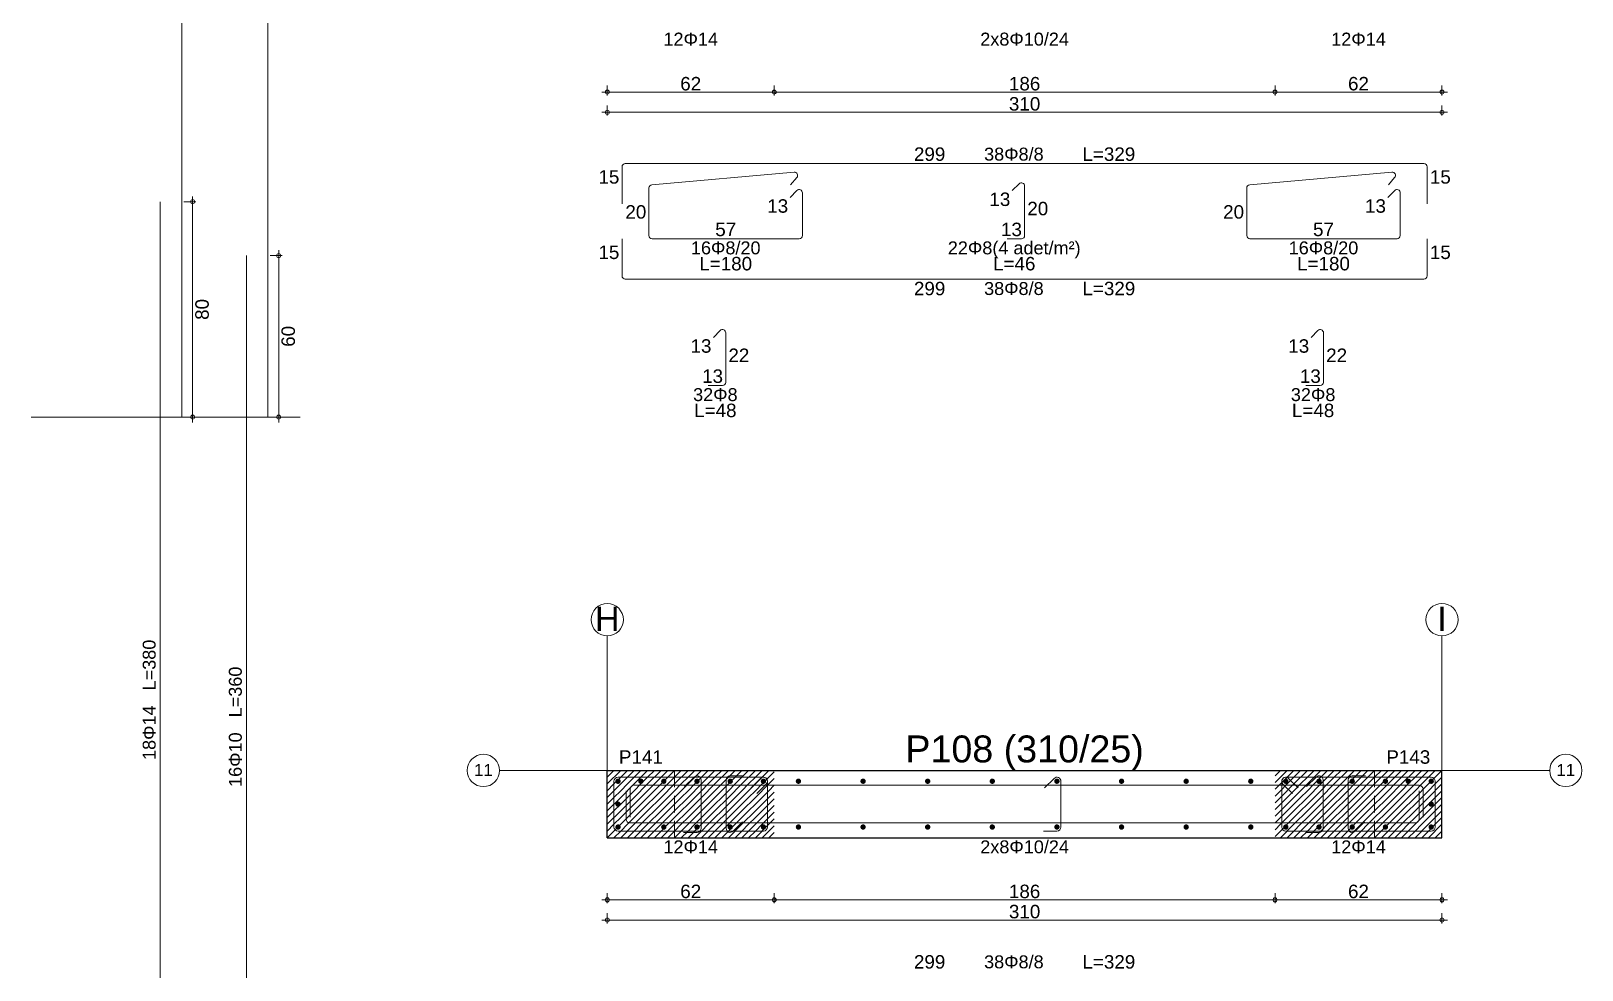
# Model space of a CAD drawing. Header units: millimetres. Extents: x 2232 to 85269, y -3593 to 5869.
# Drawn here: x 75231 to 76095, y -279 to 244 of the extents above; entities that cross this region are included whole.
import ezdxf

# ---------------------------------------------------------------- set-up
doc = ezdxf.new("R2010")
doc.units = ezdxf.units.MM
doc.linetypes.add('CENTER2', pattern=[112.5, 75, -12.5, 12.5, -12.5])
doc.linetypes.add('HIDDEN4', pattern=[9.375, 6.25, -3.125])
for name, color, linetype in [('Donatı Topl. Uzun. Yazısı', 7, 'Continuous'), ('Donatı Uz. Yazısı', 7, 'Continuous'), ('Donatı Yazısı', 7, 'Continuous'), ('Donatı Çizgisi', 7, 'Continuous'), ('Panel', 7, 'Continuous'), ('Standart', 7, 'Continuous'), ('Ölçülendirme', 7, 'Continuous')]:
    doc.layers.add(name, color=color, linetype=linetype)
doc.styles.add('arial_1_18', font='arial.ttf', dxfattribs={"height": 0.2})

# ---------------------------------------------------------------- blocks, each defined once
blk = doc.blocks.new('IDE824Entity7256')
at = {"layer": 'Donatı Çizgisi', "linetype": 'Continuous', "lineweight": 5}
h = blk.add_hatch(color=5, dxfattribs=at)
edge = h.paths.add_edge_path(flags=0)
edge.add_arc((7059.99, 1110), 1, 0, 360)
h = blk.add_hatch(color=5, dxfattribs=at)
edge = h.paths.add_edge_path(flags=0)
edge.add_arc((7068.49, 1110), 1, 0, 360)
h = blk.add_hatch(color=5, dxfattribs=at)
edge = h.paths.add_edge_path(flags=0)
edge.add_arc((7076.99, 1110), 1, 0, 360)
h = blk.add_hatch(color=5, dxfattribs=at)
edge = h.paths.add_edge_path(flags=0)
edge.add_arc((7089.32, 1110), 1, 0, 360)
h = blk.add_hatch(color=5, dxfattribs=at)
edge = h.paths.add_edge_path(flags=0)
edge.add_arc((7101.65, 1110), 1, 0, 360)
h = blk.add_hatch(color=5, dxfattribs=at)
edge = h.paths.add_edge_path(flags=0)
edge.add_arc((7113.99, 1110), 1, 0, 360)
h = blk.add_hatch(color=5, dxfattribs=at)
edge = h.paths.add_edge_path(flags=0)
edge.add_arc((7126.99, 1110), 1, 0, 360)
h = blk.add_hatch(color=5, dxfattribs=at)
edge = h.paths.add_edge_path(flags=0)
edge.add_arc((7150.99, 1110), 1, 0, 360)
h = blk.add_hatch(color=5, dxfattribs=at)
edge = h.paths.add_edge_path(flags=0)
edge.add_arc((7174.99, 1110), 1, 0, 360)
h = blk.add_hatch(color=5, dxfattribs=at)
edge = h.paths.add_edge_path(flags=0)
edge.add_arc((7198.99, 1110), 1, 0, 360)
h = blk.add_hatch(color=5, dxfattribs=at)
edge = h.paths.add_edge_path(flags=0)
edge.add_arc((7222.99, 1110), 1, 0, 360)
h = blk.add_hatch(color=5, dxfattribs=at)
edge = h.paths.add_edge_path(flags=0)
edge.add_arc((7246.99, 1110), 1, 0, 360)
h = blk.add_hatch(color=5, dxfattribs=at)
edge = h.paths.add_edge_path(flags=0)
edge.add_arc((7270.99, 1110), 1, 0, 360)
h = blk.add_hatch(color=5, dxfattribs=at)
edge = h.paths.add_edge_path(flags=0)
edge.add_arc((7294.99, 1110), 1, 0, 360)
h = blk.add_hatch(color=5, dxfattribs=at)
edge = h.paths.add_edge_path(flags=0)
edge.add_arc((7307.99, 1110), 1, 0, 360)
h = blk.add_hatch(color=5, dxfattribs=at)
edge = h.paths.add_edge_path(flags=0)
edge.add_arc((7320.32, 1110), 1, 0, 360)
h = blk.add_hatch(color=5, dxfattribs=at)
edge = h.paths.add_edge_path(flags=0)
edge.add_arc((7332.65, 1110), 1, 0, 360)
h = blk.add_hatch(color=5, dxfattribs=at)
edge = h.paths.add_edge_path(flags=0)
edge.add_arc((7344.99, 1110), 1, 0, 360)
h = blk.add_hatch(color=5, dxfattribs=at)
edge = h.paths.add_edge_path(flags=0)
edge.add_arc((7353.49, 1110), 1, 0, 360)
h = blk.add_hatch(color=5, dxfattribs=at)
edge = h.paths.add_edge_path(flags=0)
edge.add_arc((7361.99, 1110), 1, 0, 360)
h = blk.add_hatch(color=5, dxfattribs=at)
edge = h.paths.add_edge_path(flags=0)
edge.add_arc((7059.99, 1101.5), 1, 0, 360)
h = blk.add_hatch(color=5, dxfattribs=at)
edge = h.paths.add_edge_path(flags=0)
edge.add_arc((7361.99, 1101.5), 1, 0, 360)
h = blk.add_hatch(color=5, dxfattribs=at)
edge = h.paths.add_edge_path(flags=0)
edge.add_arc((7059.99, 1093), 1, 0, 360)
h = blk.add_hatch(color=5, dxfattribs=at)
edge = h.paths.add_edge_path(flags=0)
edge.add_arc((7076.99, 1093), 1, 0, 360)
h = blk.add_hatch(color=5, dxfattribs=at)
edge = h.paths.add_edge_path(flags=0)
edge.add_arc((7089.32, 1093), 1, 0, 360)
h = blk.add_hatch(color=5, dxfattribs=at)
edge = h.paths.add_edge_path(flags=0)
edge.add_arc((7101.65, 1093), 1, 0, 360)
h = blk.add_hatch(color=5, dxfattribs=at)
edge = h.paths.add_edge_path(flags=0)
edge.add_arc((7113.99, 1093), 1, 0, 360)
h = blk.add_hatch(color=5, dxfattribs=at)
edge = h.paths.add_edge_path(flags=0)
edge.add_arc((7126.99, 1093), 1, 0, 360)
h = blk.add_hatch(color=5, dxfattribs=at)
edge = h.paths.add_edge_path(flags=0)
edge.add_arc((7150.99, 1093), 1, 0, 360)
h = blk.add_hatch(color=5, dxfattribs=at)
edge = h.paths.add_edge_path(flags=0)
edge.add_arc((7174.99, 1093), 1, 0, 360)
h = blk.add_hatch(color=5, dxfattribs=at)
edge = h.paths.add_edge_path(flags=0)
edge.add_arc((7198.99, 1093), 1, 0, 360)
h = blk.add_hatch(color=5, dxfattribs=at)
edge = h.paths.add_edge_path(flags=0)
edge.add_arc((7222.99, 1093), 1, 0, 360)
h = blk.add_hatch(color=5, dxfattribs=at)
edge = h.paths.add_edge_path(flags=0)
edge.add_arc((7246.99, 1093), 1, 0, 360)
h = blk.add_hatch(color=5, dxfattribs=at)
edge = h.paths.add_edge_path(flags=0)
edge.add_arc((7270.99, 1093), 1, 0, 360)
h = blk.add_hatch(color=5, dxfattribs=at)
edge = h.paths.add_edge_path(flags=0)
edge.add_arc((7294.99, 1093), 1, 0, 360)
h = blk.add_hatch(color=5, dxfattribs=at)
edge = h.paths.add_edge_path(flags=0)
edge.add_arc((7307.99, 1093), 1, 0, 360)
h = blk.add_hatch(color=5, dxfattribs=at)
edge = h.paths.add_edge_path(flags=0)
edge.add_arc((7320.32, 1093), 1, 0, 360)
h = blk.add_hatch(color=5, dxfattribs=at)
edge = h.paths.add_edge_path(flags=0)
edge.add_arc((7332.65, 1093), 1, 0, 360)
h = blk.add_hatch(color=5, dxfattribs=at)
edge = h.paths.add_edge_path(flags=0)
edge.add_arc((7344.99, 1093), 1, 0, 360)
h = blk.add_hatch(color=5, dxfattribs=at)
edge = h.paths.add_edge_path(flags=0)
edge.add_arc((7361.99, 1093), 1, 0, 360)
at = {"layer": 'Donatı Çizgisi', "color": 5, "linetype": 'Continuous', "lineweight": 5}
for points in [[(6897.99, 1245.24), (6897.99, 1625.24)], [(6929.99, 1245.24), (6929.99, 1605.24)], [(6889.99, 945.24), (6889.99, 1325.24)], [(6921.99, 945.24), (6921.99, 1305.24)]]:
    blk.add_lwpolyline(points, dxfattribs=at)
at = {"layer": 'Donatı Çizgisi', "color": 1, "linetype": 'Continuous', "lineweight": 5}
for points in [[(7061.49, 1324.46), (7061.49, 1338.26)], [(7062.69, 1339.46), (7359.29, 1339.46)], [(7360.49, 1324.46), (7360.49, 1338.26)], [(7072.58, 1331.56), (7125.38, 1336.19)], [(7124.09, 1331.46), (7126.41, 1334.22)], [(7206.39, 1329.36), (7208.94, 1331.91)], [(7210.99, 1312.66), (7210.99, 1331.06)], [(7294.58, 1331.56), (7347.38, 1336.19)], [(7346.09, 1331.46), (7348.41, 1334.22)], [(7071.49, 1312.66), (7071.49, 1330.36)], [(7123.89, 1326.86), (7126.44, 1329.41)], [(7128.49, 1312.66), (7128.49, 1328.56)], [(7293.49, 1312.66), (7293.49, 1330.36)], [(7345.89, 1326.86), (7348.44, 1329.41)], [(7350.49, 1312.66), (7350.49, 1328.56)], [(7061.49, 1297.66), (7061.49, 1311.46)], [(7072.69, 1311.46), (7127.29, 1311.46)], [(7204.49, 1311.46), (7209.79, 1311.46)], [(7294.69, 1311.46), (7349.29, 1311.46)], [(7360.49, 1297.66), (7360.49, 1311.46)], [(7062.69, 1296.46), (7359.29, 1296.46)], [(7095.39, 1274.86), (7097.94, 1277.41)], [(7099.99, 1258.16), (7099.99, 1276.56)], [(7317.39, 1274.86), (7319.94, 1277.41)], [(7321.99, 1258.16), (7321.99, 1276.56)], [(7093.49, 1256.96), (7098.79, 1256.96)], [(7315.49, 1256.96), (7320.79, 1256.96)], [(7101.65, 1112), (7106.65, 1112)], [(7332.65, 1112), (7337.65, 1112)], [(7058.49, 1093), (7058.49, 1110)], [(7059.99, 1111.5), (7113.99, 1111.5)], [(7062.99, 1096), (7062.99, 1106.4)], [(7064.49, 1096.6), (7064.49, 1107)], [(7065.99, 1108.5), (7357.49, 1108.5)], [(7084.72, 1108.03), (7088.26, 1111.56)], [(7090.82, 1092.5), (7090.82, 1110.5)], [(7100.15, 1092.5), (7100.15, 1110.5)], [(7109.39, 1107.53), (7112.93, 1111.06)], [(7111.51, 1105.4), (7115.05, 1108.94)], [(7115.49, 1093), (7115.49, 1110)], [(7218.39, 1107.53), (7221.93, 1111.06)], [(7224.49, 1093), (7224.49, 1110)], [(7306.49, 1093), (7306.49, 1110)], [(7306.93, 1108.94), (7310.46, 1105.4)], [(7307.99, 1111.5), (7361.99, 1111.5)], [(7312.58, 1107.53), (7309.05, 1111.06)], [(7315.72, 1108.03), (7319.26, 1111.56)], [(7321.82, 1092.5), (7321.82, 1110.5)], [(7331.15, 1092.5), (7331.15, 1110.5)], [(7357.49, 1096), (7357.49, 1106.4)], [(7358.99, 1096.6), (7358.99, 1107)], [(7363.49, 1093), (7363.49, 1110)], [(7064.49, 1094.5), (7355.99, 1094.5)], [(7102.71, 1091.44), (7106.25, 1094.97)], [(7333.71, 1091.44), (7337.25, 1094.97)], [(7059.99, 1091.5), (7113.99, 1091.5)], [(7084.32, 1091), (7089.32, 1091)], [(7217.99, 1091.5), (7222.99, 1091.5)], [(7307.99, 1091.5), (7361.99, 1091.5)], [(7315.32, 1091), (7320.32, 1091)]]:
    blk.add_lwpolyline(points, dxfattribs=at)
for centre, radius, start, end in [((7062.69, 1338.26), 1.2, 90, 180), ((7359.29, 1338.26), 1.2, 0, 90), ((7072.69, 1330.36), 1.2, 95.01311, 180), ((7125.49, 1334.99), 1.2, 320.01311, 95.01311), ((7209.79, 1331.06), 1.2, 0, 135), ((7294.69, 1330.36), 1.2, 95.01311, 180), ((7347.49, 1334.99), 1.2, 320.01311, 95.01311), ((7127.29, 1328.56), 1.2, 0, 135), ((7349.29, 1328.56), 1.2, 0, 135), ((7072.69, 1312.66), 1.2, 180, 270), ((7127.29, 1312.66), 1.2, 270, 0), ((7209.79, 1312.66), 1.2, 270, 0), ((7294.69, 1312.66), 1.2, 180, 270), ((7349.29, 1312.66), 1.2, 270, 0), ((7062.69, 1297.66), 1.2, 180, 270), ((7359.29, 1297.66), 1.2, 270, 0), ((7098.79, 1276.56), 1.2, 0, 135), ((7320.79, 1276.56), 1.2, 0, 135), ((7098.79, 1258.16), 1.2, 270, 0), ((7320.79, 1258.16), 1.2, 270, 0), ((7089.32, 1110.5), 1.5, 0, 135), ((7101.65, 1110.5), 1.5, 90, 180), ((7320.32, 1110.5), 1.5, 0, 135), ((7332.65, 1110.5), 1.5, 90, 180), ((7059.99, 1110), 1.5, 90, 180), ((7065.99, 1107), 1.5, 90, 180), ((7113.99, 1110), 1.5, 0, 135), ((7113.99, 1110), 1.5, 315, 90), ((7222.99, 1110), 1.5, 0, 135), ((7307.99, 1110), 1.5, 90, 225), ((7307.99, 1110), 1.5, 45, 180), ((7357.49, 1107), 1.5, 0, 90), ((7361.99, 1110), 1.5, 0, 90), ((7064.49, 1096), 1.5, 180, 270), ((7355.99, 1096), 1.5, 270, 0), ((7059.99, 1093), 1.5, 180, 270), ((7089.32, 1092.5), 1.5, 270, 0), ((7101.65, 1092.5), 1.5, 180, 315), ((7113.99, 1093), 1.5, 270, 0), ((7222.99, 1093), 1.5, 270, 0), ((7307.99, 1093), 1.5, 180, 270), ((7320.32, 1092.5), 1.5, 270, 0), ((7332.65, 1092.5), 1.5, 180, 315), ((7361.99, 1093), 1.5, 270, 0)]:
    blk.add_arc(centre, radius, start, end, dxfattribs=at)
at = {"layer": 'Panel', "color": 1, "linetype": 'Continuous', "lineweight": 5}
blk.add_lwpolyline([(6841.99, 1245.24), (6941.99, 1245.24)], dxfattribs=at)
at = {"layer": 'Panel', "color": 250, "linetype": 'CENTER2', "lineweight": 5}
for points in [[(7055.99, 1114), (7055.99, 1164)], [(7365.99, 1114), (7365.99, 1164)], [(7015.99, 1114), (7055.99, 1114)], [(7365.99, 1114), (7405.99, 1114)]]:
    blk.add_lwpolyline(points, dxfattribs=at)
at = {"layer": 'Panel', "color": 251, "linetype": 'Continuous', "lineweight": -3}
for points in [[(7055.99, 1109), (7060.99, 1114)], [(7055.99, 1111.5), (7058.49, 1114)], [(7060.99, 1109), (7065.99, 1114)], [(7060.99, 1111.5), (7063.49, 1114)], [(7065.99, 1109), (7070.99, 1114)], [(7065.99, 1111.5), (7068.49, 1114)], [(7070.99, 1109), (7075.99, 1114)], [(7070.99, 1111.5), (7073.49, 1114)], [(7075.99, 1109), (7080.99, 1114)], [(7075.99, 1111.5), (7078.49, 1114)], [(7080.99, 1109), (7085.99, 1114)], [(7080.99, 1111.5), (7083.49, 1114)], [(7085.99, 1109), (7090.99, 1114)], [(7085.99, 1111.5), (7088.49, 1114)], [(7090.99, 1109), (7095.99, 1114)], [(7090.99, 1111.5), (7093.49, 1114)], [(7095.99, 1109), (7100.99, 1114)], [(7095.99, 1111.5), (7098.49, 1114)], [(7100.99, 1109), (7105.99, 1114)], [(7100.99, 1111.5), (7103.49, 1114)], [(7105.99, 1109), (7110.99, 1114)], [(7105.99, 1111.5), (7108.49, 1114)], [(7110.99, 1109), (7115.99, 1114)], [(7110.99, 1111.5), (7113.49, 1114)], [(7115.99, 1111.5), (7117.99, 1113.5)], [(7303.99, 1112), (7305.99, 1114)], [(7305.99, 1109), (7310.99, 1114)], [(7305.99, 1111.5), (7308.49, 1114)], [(7310.99, 1109), (7315.99, 1114)], [(7310.99, 1111.5), (7313.49, 1114)], [(7315.99, 1109), (7320.99, 1114)], [(7315.99, 1111.5), (7318.49, 1114)], [(7320.99, 1109), (7325.99, 1114)], [(7320.99, 1111.5), (7323.49, 1114)], [(7325.99, 1109), (7330.99, 1114)], [(7325.99, 1111.5), (7328.49, 1114)], [(7330.99, 1109), (7335.99, 1114)], [(7330.99, 1111.5), (7333.49, 1114)], [(7335.99, 1109), (7340.99, 1114)], [(7335.99, 1111.5), (7338.49, 1114)], [(7340.99, 1109), (7345.99, 1114)], [(7340.99, 1111.5), (7343.49, 1114)], [(7345.99, 1109), (7350.99, 1114)], [(7345.99, 1111.5), (7348.49, 1114)], [(7350.99, 1109), (7355.99, 1114)], [(7350.99, 1111.5), (7353.49, 1114)], [(7355.99, 1109), (7360.99, 1114)], [(7355.99, 1111.5), (7358.49, 1114)], [(7360.99, 1109), (7365.99, 1114)], [(7360.99, 1111.5), (7363.49, 1114)], [(7055.99, 1104), (7060.99, 1109)], [(7055.99, 1106.5), (7058.49, 1109)], [(7058.49, 1109), (7060.99, 1111.5)], [(7058.49, 1104), (7060.99, 1106.5)], [(7060.99, 1104), (7065.99, 1109)], [(7060.99, 1106.5), (7063.49, 1109)], [(7063.49, 1109), (7065.99, 1111.5)], [(7063.49, 1104), (7065.99, 1106.5)], [(7065.99, 1104), (7070.99, 1109)], [(7065.99, 1106.5), (7068.49, 1109)], [(7068.49, 1109), (7070.99, 1111.5)], [(7068.49, 1104), (7070.99, 1106.5)], [(7070.99, 1104), (7075.99, 1109)], [(7070.99, 1106.5), (7073.49, 1109)], [(7073.49, 1109), (7075.99, 1111.5)], [(7073.49, 1104), (7075.99, 1106.5)], [(7075.99, 1104), (7080.99, 1109)], [(7075.99, 1106.5), (7078.49, 1109)], [(7078.49, 1109), (7080.99, 1111.5)], [(7078.49, 1104), (7080.99, 1106.5)], [(7080.99, 1104), (7085.99, 1109)], [(7080.99, 1106.5), (7083.49, 1109)], [(7083.49, 1109), (7085.99, 1111.5)], [(7083.49, 1104), (7085.99, 1106.5)], [(7085.99, 1104), (7090.99, 1109)], [(7085.99, 1106.5), (7088.49, 1109)], [(7088.49, 1109), (7090.99, 1111.5)], [(7088.49, 1104), (7090.99, 1106.5)], [(7090.99, 1104), (7095.99, 1109)], [(7090.99, 1106.5), (7093.49, 1109)], [(7093.49, 1109), (7095.99, 1111.5)], [(7093.49, 1104), (7095.99, 1106.5)], [(7095.99, 1104), (7100.99, 1109)], [(7095.99, 1106.5), (7098.49, 1109)], [(7098.49, 1109), (7100.99, 1111.5)], [(7098.49, 1104), (7100.99, 1106.5)], [(7100.99, 1104), (7105.99, 1109)], [(7100.99, 1106.5), (7103.49, 1109)], [(7103.49, 1109), (7105.99, 1111.5)], [(7103.49, 1104), (7105.99, 1106.5)], [(7105.99, 1104), (7110.99, 1109)], [(7105.99, 1106.5), (7108.49, 1109)], [(7108.49, 1109), (7110.99, 1111.5)], [(7108.49, 1104), (7110.99, 1106.5)], [(7110.99, 1104), (7115.99, 1109)], [(7110.99, 1106.5), (7113.49, 1109)], [(7113.49, 1109), (7115.99, 1111.5)], [(7113.49, 1104), (7115.99, 1106.5)], [(7115.99, 1109), (7117.99, 1111)], [(7115.99, 1106.5), (7117.99, 1108.5)], [(7115.99, 1104), (7117.99, 1106)], [(7303.99, 1109.5), (7305.99, 1111.5)], [(7303.99, 1107), (7305.99, 1109)], [(7303.99, 1104.5), (7305.99, 1106.5)], [(7305.99, 1104), (7310.99, 1109)], [(7305.99, 1106.5), (7308.49, 1109)], [(7308.49, 1109), (7310.99, 1111.5)], [(7308.49, 1104), (7310.99, 1106.5)], [(7310.99, 1104), (7315.99, 1109)], [(7310.99, 1106.5), (7313.49, 1109)], [(7313.49, 1109), (7315.99, 1111.5)], [(7313.49, 1104), (7315.99, 1106.5)], [(7315.99, 1104), (7320.99, 1109)], [(7315.99, 1106.5), (7318.49, 1109)], [(7318.49, 1109), (7320.99, 1111.5)], [(7318.49, 1104), (7320.99, 1106.5)], [(7320.99, 1104), (7325.99, 1109)], [(7320.99, 1106.5), (7323.49, 1109)], [(7323.49, 1109), (7325.99, 1111.5)], [(7323.49, 1104), (7325.99, 1106.5)], [(7325.99, 1104), (7330.99, 1109)], [(7325.99, 1106.5), (7328.49, 1109)], [(7328.49, 1109), (7330.99, 1111.5)], [(7328.49, 1104), (7330.99, 1106.5)], [(7330.99, 1104), (7335.99, 1109)], [(7330.99, 1106.5), (7333.49, 1109)], [(7333.49, 1109), (7335.99, 1111.5)], [(7333.49, 1104), (7335.99, 1106.5)], [(7335.99, 1104), (7340.99, 1109)], [(7335.99, 1106.5), (7338.49, 1109)], [(7338.49, 1109), (7340.99, 1111.5)], [(7338.49, 1104), (7340.99, 1106.5)], [(7340.99, 1104), (7345.99, 1109)], [(7340.99, 1106.5), (7343.49, 1109)], [(7343.49, 1109), (7345.99, 1111.5)], [(7343.49, 1104), (7345.99, 1106.5)], [(7345.99, 1104), (7350.99, 1109)], [(7345.99, 1106.5), (7348.49, 1109)], [(7348.49, 1109), (7350.99, 1111.5)], [(7348.49, 1104), (7350.99, 1106.5)], [(7350.99, 1104), (7355.99, 1109)], [(7350.99, 1106.5), (7353.49, 1109)], [(7353.49, 1109), (7355.99, 1111.5)], [(7353.49, 1104), (7355.99, 1106.5)], [(7355.99, 1104), (7360.99, 1109)], [(7355.99, 1106.5), (7358.49, 1109)], [(7358.49, 1109), (7360.99, 1111.5)], [(7358.49, 1104), (7360.99, 1106.5)], [(7360.99, 1104), (7365.99, 1109)], [(7360.99, 1106.5), (7363.49, 1109)], [(7363.49, 1109), (7365.99, 1111.5)], [(7363.49, 1104), (7365.99, 1106.5)], [(7055.99, 1099), (7060.99, 1104)], [(7055.99, 1101.5), (7058.49, 1104)], [(7058.49, 1099), (7060.99, 1101.5)], [(7060.99, 1099), (7065.99, 1104)], [(7060.99, 1101.5), (7063.49, 1104)], [(7063.49, 1099), (7065.99, 1101.5)], [(7065.99, 1099), (7070.99, 1104)], [(7065.99, 1101.5), (7068.49, 1104)], [(7068.49, 1099), (7070.99, 1101.5)], [(7070.99, 1099), (7075.99, 1104)], [(7070.99, 1101.5), (7073.49, 1104)], [(7073.49, 1099), (7075.99, 1101.5)], [(7075.99, 1099), (7080.99, 1104)], [(7075.99, 1101.5), (7078.49, 1104)], [(7078.49, 1099), (7080.99, 1101.5)], [(7080.99, 1099), (7085.99, 1104)], [(7080.99, 1101.5), (7083.49, 1104)], [(7083.49, 1099), (7085.99, 1101.5)], [(7085.99, 1099), (7090.99, 1104)], [(7085.99, 1101.5), (7088.49, 1104)], [(7088.49, 1099), (7090.99, 1101.5)], [(7090.99, 1099), (7095.99, 1104)], [(7090.99, 1101.5), (7093.49, 1104)], [(7093.49, 1099), (7095.99, 1101.5)], [(7095.99, 1099), (7100.99, 1104)], [(7095.99, 1101.5), (7098.49, 1104)], [(7098.49, 1099), (7100.99, 1101.5)], [(7100.99, 1099), (7105.99, 1104)], [(7100.99, 1101.5), (7103.49, 1104)], [(7103.49, 1099), (7105.99, 1101.5)], [(7105.99, 1099), (7110.99, 1104)], [(7105.99, 1101.5), (7108.49, 1104)], [(7108.49, 1099), (7110.99, 1101.5)], [(7110.99, 1099), (7115.99, 1104)], [(7110.99, 1101.5), (7113.49, 1104)], [(7113.49, 1099), (7115.99, 1101.5)], [(7115.99, 1101.5), (7117.99, 1103.5)], [(7115.99, 1099), (7117.99, 1101)], [(7303.99, 1102), (7305.99, 1104)], [(7303.99, 1099.5), (7305.99, 1101.5)], [(7305.99, 1099), (7310.99, 1104)], [(7305.99, 1101.5), (7308.49, 1104)], [(7308.49, 1099), (7310.99, 1101.5)], [(7310.99, 1099), (7315.99, 1104)], [(7310.99, 1101.5), (7313.49, 1104)], [(7313.49, 1099), (7315.99, 1101.5)], [(7315.99, 1099), (7320.99, 1104)], [(7315.99, 1101.5), (7318.49, 1104)], [(7318.49, 1099), (7320.99, 1101.5)], [(7320.99, 1099), (7325.99, 1104)], [(7320.99, 1101.5), (7323.49, 1104)], [(7323.49, 1099), (7325.99, 1101.5)], [(7325.99, 1099), (7330.99, 1104)], [(7325.99, 1101.5), (7328.49, 1104)], [(7328.49, 1099), (7330.99, 1101.5)], [(7330.99, 1099), (7335.99, 1104)], [(7330.99, 1101.5), (7333.49, 1104)], [(7333.49, 1099), (7335.99, 1101.5)], [(7335.99, 1099), (7340.99, 1104)], [(7335.99, 1101.5), (7338.49, 1104)], [(7338.49, 1099), (7340.99, 1101.5)], [(7340.99, 1099), (7345.99, 1104)], [(7340.99, 1101.5), (7343.49, 1104)], [(7343.49, 1099), (7345.99, 1101.5)], [(7345.99, 1099), (7350.99, 1104)], [(7345.99, 1101.5), (7348.49, 1104)], [(7348.49, 1099), (7350.99, 1101.5)], [(7350.99, 1099), (7355.99, 1104)], [(7350.99, 1101.5), (7353.49, 1104)], [(7353.49, 1099), (7355.99, 1101.5)], [(7355.99, 1099), (7360.99, 1104)], [(7355.99, 1101.5), (7358.49, 1104)], [(7358.49, 1099), (7360.99, 1101.5)], [(7360.99, 1099), (7365.99, 1104)], [(7360.99, 1101.5), (7363.49, 1104)], [(7363.49, 1099), (7365.99, 1101.5)], [(7055.99, 1094), (7060.99, 1099)], [(7055.99, 1096.5), (7058.49, 1099)], [(7058.49, 1094), (7060.99, 1096.5)], [(7060.99, 1094), (7065.99, 1099)], [(7060.99, 1096.5), (7063.49, 1099)], [(7063.49, 1094), (7065.99, 1096.5)], [(7065.99, 1094), (7070.99, 1099)], [(7065.99, 1096.5), (7068.49, 1099)], [(7068.49, 1094), (7070.99, 1096.5)], [(7070.99, 1094), (7075.99, 1099)], [(7070.99, 1096.5), (7073.49, 1099)], [(7073.49, 1094), (7075.99, 1096.5)], [(7075.99, 1094), (7080.99, 1099)], [(7075.99, 1096.5), (7078.49, 1099)], [(7078.49, 1094), (7080.99, 1096.5)], [(7080.99, 1094), (7085.99, 1099)], [(7080.99, 1096.5), (7083.49, 1099)], [(7083.49, 1094), (7085.99, 1096.5)], [(7085.99, 1094), (7090.99, 1099)], [(7085.99, 1096.5), (7088.49, 1099)], [(7088.49, 1094), (7090.99, 1096.5)], [(7090.99, 1094), (7095.99, 1099)], [(7090.99, 1096.5), (7093.49, 1099)], [(7093.49, 1094), (7095.99, 1096.5)], [(7095.99, 1094), (7100.99, 1099)], [(7095.99, 1096.5), (7098.49, 1099)], [(7098.49, 1094), (7100.99, 1096.5)], [(7100.99, 1094), (7105.99, 1099)], [(7100.99, 1096.5), (7103.49, 1099)], [(7103.49, 1094), (7105.99, 1096.5)], [(7105.99, 1094), (7110.99, 1099)], [(7105.99, 1096.5), (7108.49, 1099)], [(7108.49, 1094), (7110.99, 1096.5)], [(7110.99, 1094), (7115.99, 1099)], [(7110.99, 1096.5), (7113.49, 1099)], [(7113.49, 1094), (7115.99, 1096.5)], [(7115.99, 1096.5), (7117.99, 1098.5)], [(7115.99, 1094), (7117.99, 1096)], [(7303.99, 1097), (7305.99, 1099)], [(7303.99, 1094.5), (7305.99, 1096.5)], [(7305.99, 1094), (7310.99, 1099)], [(7305.99, 1096.5), (7308.49, 1099)], [(7308.49, 1094), (7310.99, 1096.5)], [(7310.99, 1094), (7315.99, 1099)], [(7310.99, 1096.5), (7313.49, 1099)], [(7313.49, 1094), (7315.99, 1096.5)], [(7315.99, 1094), (7320.99, 1099)], [(7315.99, 1096.5), (7318.49, 1099)], [(7318.49, 1094), (7320.99, 1096.5)], [(7320.99, 1094), (7325.99, 1099)], [(7320.99, 1096.5), (7323.49, 1099)], [(7323.49, 1094), (7325.99, 1096.5)], [(7325.99, 1094), (7330.99, 1099)], [(7325.99, 1096.5), (7328.49, 1099)], [(7328.49, 1094), (7330.99, 1096.5)], [(7330.99, 1094), (7335.99, 1099)], [(7330.99, 1096.5), (7333.49, 1099)], [(7333.49, 1094), (7335.99, 1096.5)], [(7335.99, 1094), (7340.99, 1099)], [(7335.99, 1096.5), (7338.49, 1099)], [(7338.49, 1094), (7340.99, 1096.5)], [(7340.99, 1094), (7345.99, 1099)], [(7340.99, 1096.5), (7343.49, 1099)], [(7343.49, 1094), (7345.99, 1096.5)], [(7345.99, 1094), (7350.99, 1099)], [(7345.99, 1096.5), (7348.49, 1099)], [(7348.49, 1094), (7350.99, 1096.5)], [(7350.99, 1094), (7355.99, 1099)], [(7350.99, 1096.5), (7353.49, 1099)], [(7353.49, 1094), (7355.99, 1096.5)], [(7355.99, 1094), (7360.99, 1099)], [(7355.99, 1096.5), (7358.49, 1099)], [(7358.49, 1094), (7360.99, 1096.5)], [(7360.99, 1094), (7365.99, 1099)], [(7360.99, 1096.5), (7363.49, 1099)], [(7363.49, 1094), (7365.99, 1096.5)], [(7055.99, 1089), (7060.99, 1094)], [(7055.99, 1091.5), (7058.49, 1094)], [(7058.49, 1089), (7060.99, 1091.5)], [(7060.99, 1089), (7065.99, 1094)], [(7060.99, 1091.5), (7063.49, 1094)], [(7063.49, 1089), (7065.99, 1091.5)], [(7065.99, 1089), (7070.99, 1094)], [(7065.99, 1091.5), (7068.49, 1094)], [(7068.49, 1089), (7070.99, 1091.5)], [(7070.99, 1089), (7075.99, 1094)], [(7070.99, 1091.5), (7073.49, 1094)], [(7073.49, 1089), (7075.99, 1091.5)], [(7075.99, 1089), (7080.99, 1094)], [(7075.99, 1091.5), (7078.49, 1094)], [(7078.49, 1089), (7080.99, 1091.5)], [(7080.99, 1089), (7085.99, 1094)], [(7080.99, 1091.5), (7083.49, 1094)], [(7083.49, 1089), (7085.99, 1091.5)], [(7085.99, 1089), (7090.99, 1094)], [(7085.99, 1091.5), (7088.49, 1094)], [(7088.49, 1089), (7090.99, 1091.5)], [(7090.99, 1089), (7095.99, 1094)], [(7090.99, 1091.5), (7093.49, 1094)], [(7093.49, 1089), (7095.99, 1091.5)], [(7095.99, 1089), (7100.99, 1094)], [(7095.99, 1091.5), (7098.49, 1094)], [(7098.49, 1089), (7100.99, 1091.5)], [(7100.99, 1089), (7105.99, 1094)], [(7100.99, 1091.5), (7103.49, 1094)], [(7103.49, 1089), (7105.99, 1091.5)], [(7105.99, 1089), (7110.99, 1094)], [(7105.99, 1091.5), (7108.49, 1094)], [(7108.49, 1089), (7110.99, 1091.5)], [(7110.99, 1089), (7115.99, 1094)], [(7110.99, 1091.5), (7113.49, 1094)], [(7113.49, 1089), (7115.99, 1091.5)], [(7115.99, 1091.5), (7117.99, 1093.5)], [(7115.99, 1089), (7117.99, 1091)], [(7303.99, 1092), (7305.99, 1094)], [(7303.99, 1089.5), (7305.99, 1091.5)], [(7305.99, 1089), (7310.99, 1094)], [(7305.99, 1091.5), (7308.49, 1094)], [(7308.49, 1089), (7310.99, 1091.5)], [(7310.99, 1089), (7315.99, 1094)], [(7310.99, 1091.5), (7313.49, 1094)], [(7313.49, 1089), (7315.99, 1091.5)], [(7315.99, 1089), (7320.99, 1094)], [(7315.99, 1091.5), (7318.49, 1094)], [(7318.49, 1089), (7320.99, 1091.5)], [(7320.99, 1089), (7325.99, 1094)], [(7320.99, 1091.5), (7323.49, 1094)], [(7323.49, 1089), (7325.99, 1091.5)], [(7325.99, 1089), (7330.99, 1094)], [(7325.99, 1091.5), (7328.49, 1094)], [(7328.49, 1089), (7330.99, 1091.5)], [(7330.99, 1089), (7335.99, 1094)], [(7330.99, 1091.5), (7333.49, 1094)], [(7333.49, 1089), (7335.99, 1091.5)], [(7335.99, 1089), (7340.99, 1094)], [(7335.99, 1091.5), (7338.49, 1094)], [(7338.49, 1089), (7340.99, 1091.5)], [(7340.99, 1089), (7345.99, 1094)], [(7340.99, 1091.5), (7343.49, 1094)], [(7343.49, 1089), (7345.99, 1091.5)], [(7345.99, 1089), (7350.99, 1094)], [(7345.99, 1091.5), (7348.49, 1094)], [(7348.49, 1089), (7350.99, 1091.5)], [(7350.99, 1089), (7355.99, 1094)], [(7350.99, 1091.5), (7353.49, 1094)], [(7353.49, 1089), (7355.99, 1091.5)], [(7355.99, 1089), (7360.99, 1094)], [(7355.99, 1091.5), (7358.49, 1094)], [(7358.49, 1089), (7360.99, 1091.5)], [(7360.99, 1089), (7365.99, 1094)], [(7360.99, 1091.5), (7363.49, 1094)], [(7363.49, 1089), (7365.99, 1091.5)]]:
    blk.add_lwpolyline(points, dxfattribs=at)
at = {"layer": 'Panel', "color": 33, "linetype": 'Continuous', "lineweight": -3}
for points in [[(7055.99, 1114), (7365.99, 1114)], [(7055.99, 1089), (7055.99, 1114)], [(7365.99, 1089), (7365.99, 1114)], [(7055.99, 1089), (7365.99, 1089)]]:
    blk.add_lwpolyline(points, dxfattribs=at)
at = {"layer": 'Panel', "color": 5, "linetype": 'HIDDEN4', "lineweight": 5}
for points in [[(7080.99, 1089), (7080.99, 1114)], [(7340.99, 1089), (7340.99, 1114)]]:
    blk.add_lwpolyline(points, dxfattribs=at)
at = {"layer": 'Panel', "color": 30, "linetype": 'Continuous', "lineweight": 5}
for centre in [(7055.99, 1170), (7365.99, 1170), (7009.99, 1114), (7411.99, 1114)]:
    blk.add_circle(centre, 6, dxfattribs=at)
at = {"layer": 'Ölçülendirme', "color": 5, "linetype": 'Continuous', "lineweight": 5}
for points in [[(7053.99, 1365.96), (7367.99, 1365.96)], [(7055.99, 1364.71), (7055.99, 1368.46)], [(7117.99, 1364.71), (7117.99, 1368.46)], [(7303.99, 1364.71), (7303.99, 1368.46)], [(7365.99, 1364.71), (7365.99, 1368.46)], [(7055.99, 1357.21), (7055.99, 1360.96)], [(7365.99, 1357.21), (7365.99, 1360.96)], [(7053.99, 1358.46), (7367.99, 1358.46)], [(7053.99, 1065.96), (7367.99, 1065.96)], [(7055.99, 1064.71), (7055.99, 1068.46)], [(7117.99, 1064.71), (7117.99, 1068.46)], [(7303.99, 1064.71), (7303.99, 1068.46)], [(7365.99, 1064.71), (7365.99, 1068.46)], [(7055.99, 1057.21), (7055.99, 1060.96)], [(7365.99, 1057.21), (7365.99, 1060.96)], [(7053.99, 1058.46), (7367.99, 1058.46)]]:
    blk.add_lwpolyline(points, dxfattribs=at)
at = {"layer": 'Ölçülendirme', "color": 1, "linetype": 'Continuous', "lineweight": 5}
for points in [[(6898.74, 1325.24), (6903.24, 1325.24)], [(6901.99, 1243.24), (6901.99, 1327.24)], [(6930.74, 1305.24), (6935.24, 1305.24)], [(6933.99, 1243.24), (6933.99, 1307.24)], [(6898.74, 1245.24), (6903.24, 1245.24)], [(6930.74, 1245.24), (6935.24, 1245.24)]]:
    blk.add_lwpolyline(points, dxfattribs=at)
at = {"layer": 'Ölçülendirme', "color": 5, "linetype": 'Continuous', "lineweight": 5}
for centre in [(7055.99, 1365.96), (7117.99, 1365.96), (7303.99, 1365.96), (7365.99, 1365.96), (7055.99, 1358.46), (7365.99, 1358.46), (7055.99, 1065.96), (7117.99, 1065.96), (7303.99, 1065.96), (7365.99, 1065.96), (7055.99, 1058.46), (7365.99, 1058.46)]:
    blk.add_circle(centre, 0.75, dxfattribs=at)
at = {"layer": 'Ölçülendirme', "color": 1, "linetype": 'Continuous', "lineweight": 5}
for centre in [(6901.99, 1325.24), (6933.99, 1305.24), (6901.99, 1245.24), (6933.99, 1245.24)]:
    blk.add_circle(centre, 0.75, dxfattribs=at)
at = {"layer": 'Donatı Topl. Uzun. Yazısı', "color": 5, "linetype": 'Continuous', "lineweight": 5, "style": 'arial_1_18'}
for s, p in [('L=329', (7232.47, 1340.42)), ('L=180', (7090.18, 1299.74)), ('L=46', (7199.27, 1299.74)), ('L=180', (7312.18, 1299.74)), ('L=329', (7232.47, 1290.5)), ('L=48', (7088.27, 1245.24)), ('L=48', (7310.27, 1245.24)), ('L=329', (7232.47, 1040.42))]:
    blk.add_text(s, height=5, dxfattribs=at).set_placement(p)
at = {"layer": 'Donatı Uz. Yazısı', "color": 5, "linetype": 'Continuous', "lineweight": 5, "style": 'arial_1_18'}
for s, p in [('299', (7169.89, 1340.42)), ('15', (7052.72, 1331.96)), ('13', (7115.41, 1321.16)), ('13', (7197.91, 1323.66)), ('20', (7211.99, 1320.21)), ('13', (7337.41, 1321.16)), ('20', (7062.72, 1318.96)), ('20', (7284.72, 1318.96)), ('57', (7096.1, 1312.46)), ('13', (7202.22, 1312.46)), ('57', (7318.1, 1312.46)), ('15', (7361.49, 1303.96)), ('299', (7169.89, 1290.5)), ('13', (7086.91, 1269.16)), ('13', (7308.91, 1269.16)), ('22', (7100.99, 1265.71)), ('22', (7322.99, 1265.71)), ('13', (7091.22, 1257.96)), ('13', (7313.22, 1257.96)), ('299', (7169.89, 1040.42))]:
    blk.add_text(s, height=5, dxfattribs=at).set_placement(p)
for p in [(7361.49, 1331.96), (7052.72, 1303.96)]:
    blk.add_text('15', height=5, rotation=360, dxfattribs=at).set_placement(p)
at = {"layer": 'Donatı Yazısı', "color": 5, "linetype": 'Continuous', "lineweight": 5, "style": 'arial_1_18'}
for s, p in [('2x8Φ10/24', (7194.52, 1383.24)), ('12Φ14', (7076.86, 1383.24)), ('12Φ14', (7324.86, 1383.24)), ('38Φ8/8', (7195.94, 1340.52)), ('16Φ8/20', (7087.06, 1305.7)), ('22Φ8(4 adet/m²)', (7182.47, 1305.7)), ('16Φ8/20', (7309.06, 1305.7)), ('38Φ8/8', (7195.94, 1290.6)), ('32Φ8', (7087.87, 1251.2)), ('32Φ8', (7309.87, 1251.2)), ('12Φ14', (7076.86, 1083.24)), ('2x8Φ10/24', (7194.52, 1083.24)), ('12Φ14', (7324.86, 1083.24)), ('38Φ8/8', (7195.94, 1040.52))]:
    blk.add_text(s, height=4.8, dxfattribs=at).set_placement(p)
for s, p in [('18Φ14   L=380', (6888.26, 1117.9)), ('16Φ10   L=360', (6920.26, 1107.89))]:
    blk.add_text(s, height=4.8, rotation=90, dxfattribs=at).set_placement(p)
at = {"layer": 'Panel', "color": 1, "linetype": 'Continuous', "lineweight": 5, "style": 'arial_1_18'}
for s, height, p in [('H', 9, (7051.45, 1165.81)), ('I', 9, (7364.24, 1165.81)), ('P108 (310/25)', 10, (7166.72, 1117)), ('11', 4.5, (7006.49, 1111.91)), ('11', 4.5, (7408.49, 1111.91))]:
    blk.add_text(s, height=height, dxfattribs=at).set_placement(p)
at = {"layer": 'Panel', "color": 5, "linetype": 'Continuous', "lineweight": 5, "style": 'arial_1_18'}
for s, p in [('P141', (7060.33, 1116.5)), ('P143', (7345.33, 1116.5))]:
    blk.add_text(s, height=5, dxfattribs=at).set_placement(p)
at = {"layer": 'Ölçülendirme', "color": 5, "linetype": 'Continuous', "lineweight": 5, "style": 'arial_1_18'}
for s, p in [('62', (7083.1, 1366.59)), ('186', (7205.16, 1366.59)), ('62', (7331.1, 1366.59)), ('310', (7205.16, 1359.09)), ('62', (7083.1, 1066.59)), ('186', (7205.16, 1066.59)), ('62', (7331.1, 1066.59)), ('310', (7205.16, 1059.09))]:
    blk.add_text(s, height=5, dxfattribs=at).set_placement(p)
at = {"layer": 'Ölçülendirme', "color": 1, "linetype": 'Continuous', "lineweight": 5, "style": 'arial_1_18'}
for s, p in [('80', (6907.99, 1281.36)), ('60', (6939.99, 1271.36))]:
    blk.add_text(s, height=5, rotation=90, dxfattribs=at).set_placement(p)

msp = doc.modelspace()

# ---------------------------------------------------------------- block references
at = {"layer": 'Standart', "xscale": 1.5, "yscale": 1.5, "zscale": 1.5}
msp.add_blockref('IDE824Entity7256', (64967.98, -1838.7), dxfattribs=at)

doc.saveas('drawing.dxf')
